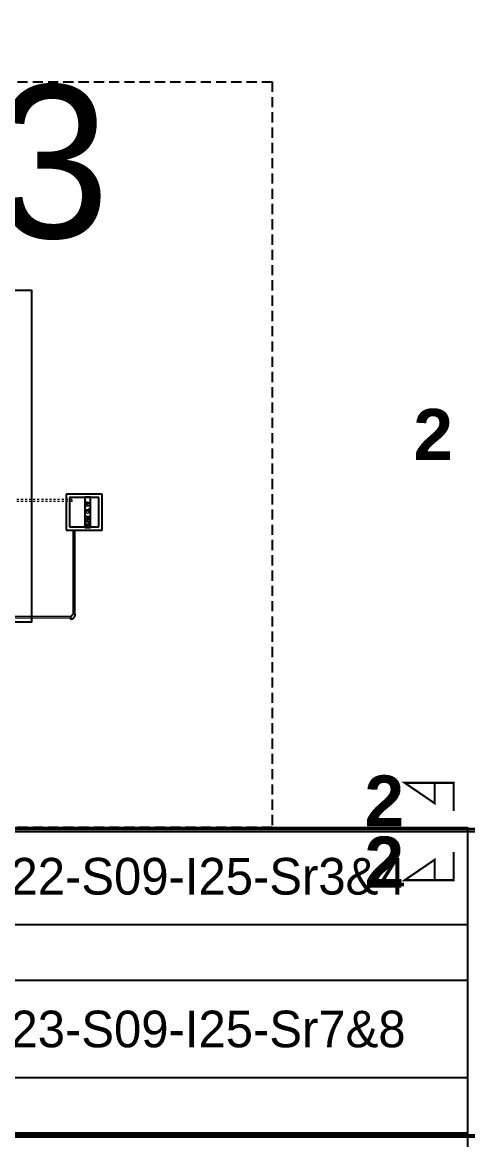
# Model space of a CAD drawing. Header units: metres. Extents: x 530339 to 530792, y 2674594 to 2674869.
# Drawn here: x 530608.3 to 530630.2, y 2674688.7 to 2674743.6 of the extents above; entities that cross this region are included whole.
import ezdxf
from ezdxf.enums import TextEntityAlignment as Align

# ---------------------------------------------------------------- set-up
doc = ezdxf.new("R2010")
doc.units = ezdxf.units.M
for name, pattern in [('( Dashed )', [0.75, 0.5, -0.25]), ('CENTER2', [1.125, 0.75, -0.125, 0.125, -0.125]), ('DASHED', [0.75, 0.5, -0.25]), ('HIDDEN', [0.375, 0.25, -0.125])]:
    doc.linetypes.add(name, pattern=pattern)
for name, color, linetype in [('E-Inverter Grouping', 2, 'Continuous'), ('IDT', 7, 'Continuous'), ('LT Cable(AG) INV to LT Panel BL-13', 2, 'Continuous'), ('Messenger Wire Block-13 (Master Path)', 30, 'Continuous'), ('Messenger Wire Block-13 (MW Path)', 191, 'Continuous'), ('MMS Block Numbering', 7, 'Continuous'), ('MMS Table Block-13', 8, 'Continuous'), ('Section Marking BL-13', 2, 'Continuous')]:
    doc.layers.add(name, color=color, linetype=linetype)
doc.styles.add('Adani Regular', font='Adani Regular.ttf')
doc.styles.add('BoldTextStyle', font='arialbd.ttf')
doc.styles.add('RomanS', font='romans.shx')
doc.styles.get("Standard").update_dxf_attribs({"font": 'Adani Regular.ttf'})
doc.linetypes.add('FOUNDATION LAYOUT$0$FENCELINE1', pattern='A,6.35,-2.54,[133,ltypeshp.shx,S=2.54,R=0,X=-2.54,Y=0],-2.54,25.4', length=36.83)

# ---------------------------------------------------------------- blocks, each defined once
blk = doc.blocks.new('MMS Table (32.292 x 4.788)')
at = {"color": 0}
blk.add_lwpolyline([(0, -0.002), (0, 4.786), (32.292, 4.786), (32.292, -0.002)], close=True, dxfattribs=at)
at = {"color": 7}
blk.add_attdef('ID1', text='', height=1.8, dxfattribs=at).set_placement((16.146, 2.392), align=Align.MIDDLE_CENTER)
blk = doc.blocks.new('IDT')
at = {"layer": 'IDT', "color": 8, "linetype": '( Dashed )', "ltscale": 100}
for p, q in [((9.663, 22.119), (9.791, 22.119)), ((9.663, 22.119), (9.791, 22.119)), ((9.893, 22.22), (9.893, 22.349)), ((9.893, 22.22), (9.893, 22.349))]:
    blk.add_line(p, q, dxfattribs=at)
at = {"layer": 'IDT', "color": 8, "linetype": 'DASHED', "lineweight": 0, "ltscale": 20}
for p, q in [((9.667, 22.129), (9.667, 17.986)), ((9.667, 22.129), (9.667, 17.986)), ((9.787, 17.986), (9.787, 22.129)), ((9.787, 17.986), (9.787, 22.129)), ((24.537, 22.345), (9.893, 22.345)), ((24.537, 22.345), (9.893, 22.345)), ((9.893, 22.225), (24.537, 22.225)), ((9.893, 22.225), (24.537, 22.225))]:
    blk.add_line(p, q, dxfattribs=at)
at = {"layer": 'IDT', "color": 8, "linetype": 'CENTER2', "lineweight": 0, "ltscale": 500}
for p, q in [((9.727, 22.119), (9.727, 17.986)), ((9.727, 22.119), (9.727, 17.986)), ((24.527, 22.285), (9.893, 22.285)), ((24.527, 22.285), (9.893, 22.285))]:
    blk.add_line(p, q, dxfattribs=at)
at = {"layer": 'IDT', "color": 253}
for p, q in [((10.103, 17.985), (8.343, 17.985)), ((8.343, 17.985), (8.343, 16.225)), ((9.943, 17.825), (8.503, 17.825)), ((8.503, 17.825), (8.503, 16.385)), ((9.198, 17.863), (8.91, 17.863)), ((8.91, 17.863), (8.91, 16.372)), ((9.198, 16.372), (9.198, 17.863)), ((9.943, 16.385), (9.943, 17.825)), ((10.103, 16.225), (10.103, 17.985)), ((8.343, 16.225), (10.103, 16.225)), ((8.503, 16.385), (9.943, 16.385)), ((8.91, 16.372), (9.198, 16.372))]:
    blk.add_line(p, q, dxfattribs=at)
at = {"layer": 'IDT', "color": 253, "linetype": 'HIDDEN', "lineweight": 0, "ltscale": 0.3}
for p, q in [((9.828, 16.582), (12.728, 16.574)), ((9.828, 16.482), (12.728, 16.474)), ((9.829, 16.482), (9.829, 16.582))]:
    blk.add_line(p, q, dxfattribs=at)
at = {"layer": 'IDT', "color": 243, "linetype": 'DASHED'}
blk.add_lwpolyline([(45.5, 32.586), (45.5, -4.032), (0, -4.032), (0, 32.586)], close=True, dxfattribs=at)
at = {"layer": 'IDT', "color": 7, "linetype": 'FOUNDATION LAYOUT$0$FENCELINE1', "ltscale": 0.01}
blk.add_lwpolyline([(19.911, 22.485), (11.801, 22.485), (11.801, 6.21), (19.731, 6.21), (25.552, 6.21), (25.552, 9.06)], dxfattribs=at)
at = {"layer": 'IDT', "color": 8, "linetype": '( Dashed )', "ltscale": 100}
for centre, radius, start, end in [((9.881, 22.13), 0.219, 87.045, 182.955), ((9.881, 22.13), 0.219, 87.045, 182.955), ((9.909, 22.103), 0.119, 97.7996, 172.2004), ((9.909, 22.103), 0.119, 97.7996, 172.2004)]:
    blk.add_arc(centre, radius, start, end, dxfattribs=at)
at = {"layer": 'IDT', "color": 7, "style": 'RomanS', "width": 0.85}
blk.add_text('BURNT OIL PIT', height=0.144, rotation=270, dxfattribs=at).set_placement((8.982, 17.814))

msp = doc.modelspace()

# ---------------------------------------------------------------- linework, layer by layer
at = {"layer": 'E-Inverter Grouping', "color": 3}
msp.add_lwpolyline([(530630.175, 2674676.791), (530533.099, 2674676.791), (530533.099, 2674689.075), (530565.491, 2674689.075), (530565.491, 2674704.075), (530630.175, 2674704.075)], close=True, dxfattribs=at)
at = {"layer": 'LT Cable(AG) INV to LT Panel BL-13', "color": 5}
for points in [[(530592.688, 2674723.429), (530586.982, 2674723.429, 0.078431), (530586.704, 2674723.385), (530585.817, 2674723.098, -0.078431), (530585.54, 2674723.054), (530582.612, 2674723.054, 0.414214), (530581.712, 2674722.154), (530581.712, 2674705.377, 0.093355), (530581.774, 2674705.05), (530581.876, 2674704.789, -0.093355), (530581.937, 2674704.462), (530581.937, 2674704.005), (530630.971, 2674704.005, 0.414214), (530631.871, 2674704.905), (530631.871, 2674725.605, -0.414214), (530632.771, 2674726.505), (530757.205, 2674726.505, 0.414214), (530758.105, 2674727.405), (530758.105, 2674727.73)], [(530592.688, 2674723.404), (530586.985, 2674723.404, 0.078431), (530586.708, 2674723.36), (530585.821, 2674723.073, -0.078431), (530585.544, 2674723.029), (530582.637, 2674723.029, 0.414214), (530581.737, 2674722.129), (530581.737, 2674705.382, 0.093355), (530581.799, 2674705.054), (530581.901, 2674704.794, -0.093355), (530581.962, 2674704.467), (530581.962, 2674704.03), (530630.946, 2674704.03, 0.414214), (530631.846, 2674704.93), (530631.846, 2674725.63, -0.414214), (530632.746, 2674726.53), (530660.029, 2674726.53, 0.414214), (530660.929, 2674727.43), (530660.929, 2674727.73)], [(530592.688, 2674723.479), (530586.974, 2674723.479, 0.078431), (530586.696, 2674723.435), (530585.809, 2674723.148, -0.078431), (530585.532, 2674723.104), (530582.562, 2674723.104, 0.414214), (530581.662, 2674722.204), (530581.662, 2674705.368, 0.093355), (530581.724, 2674705.04), (530581.826, 2674704.78, -0.093355), (530581.887, 2674704.452), (530581.887, 2674689.855, 0.414214), (530582.787, 2674688.955), (530724.813, 2674688.955, 0.414214), (530725.713, 2674689.855), (530725.713, 2674690.23)], [(530592.688, 2674723.454), (530586.978, 2674723.454, 0.078431), (530586.7, 2674723.41), (530585.813, 2674723.123, -0.078431), (530585.536, 2674723.079), (530582.587, 2674723.079, 0.414214), (530581.687, 2674722.179), (530581.687, 2674705.372, 0.093355), (530581.749, 2674705.045), (530581.851, 2674704.785, -0.093355), (530581.912, 2674704.457), (530581.912, 2674689.88, 0.414214), (530582.812, 2674688.98), (530660.029, 2674688.98, 0.414214), (530660.929, 2674689.88), (530660.929, 2674690.23)]]:
    msp.add_lwpolyline(points, format="xyb", dxfattribs=at)
at = {"layer": 'Messenger Wire Block-13 (Master Path)'}
for points in [[(530581.812, 2674703.88), (530631.996, 2674703.88)], [(530581.812, 2674688.88), (530727.351, 2674688.88)]]:
    msp.add_lwpolyline(points, dxfattribs=at)
at = {"layer": 'Messenger Wire Block-13 (MW Path)', "const_width": 0.1}
for points in [[(530581.812, 2674703.88), (530631.996, 2674703.88)], [(530581.812, 2674688.88), (530727.351, 2674688.88)]]:
    msp.add_lwpolyline(points, dxfattribs=at)
at = {"layer": 'Section Marking BL-13', "color": 94, "lineweight": 35, "true_color": 0x00a500, "const_width": 0.1}
for points in [[(530629.496, 2674704.88), (530629.496, 2674706.27), (530627.096, 2674706.27), (530628.576, 2674705.26), (530628.576, 2674706.27)], [(530629.496, 2674702.88), (530629.496, 2674701.49), (530627.096, 2674701.49), (530628.576, 2674702.5), (530628.576, 2674701.49)]]:
    msp.add_lwpolyline(points, dxfattribs=at)

# ---------------------------------------------------------------- block references
at = {"layer": 'IDT', "color": 8, "rotation": 180}
msp.add_blockref('IDT', (530620.583, 2674736.663), dxfattribs=at)
at = {"layer": 'MMS Table Block-13'}
for p, values in [((530597.883, 2674699.291), {'ID1': 'B13-R22-S09-I25-Sr3&4'}), ((530597.883, 2674691.791), {'ID1': 'B13-R23-S09-I25-Sr7&8'}), ((530597.883, 2674684.291), {'ID1': 'B13-R24-S09-I25-Sr13&14'})]:
    msp.add_blockref('MMS Table (32.292 x 4.788)', p, dxfattribs=at).add_auto_attribs(values)

# ---------------------------------------------------------------- texts
at = {"layer": 'MMS Block Numbering', "insert": (530599.225, 2674742.976), "char_height": 7.5, "attachment_point": 5, "style": 'Adani Regular'}
msp.add_mtext_dynamic_manual_height_columns('A16c-\\PBL-13', width=41.53538, gutter_width=1, heights=[0], dxfattribs=at)
at = {"layer": 'Section Marking BL-13', "color": 94, "true_color": 0x00a500, "style": 'BoldTextStyle'}
for p in [(530628.496, 2674723.38), (530626.096, 2674705.38), (530626.096, 2674702.38)]:
    msp.add_text('2', height=2.5, dxfattribs=at).set_placement(p, align=Align.MIDDLE_CENTER)

doc.saveas('drawing.dxf')
